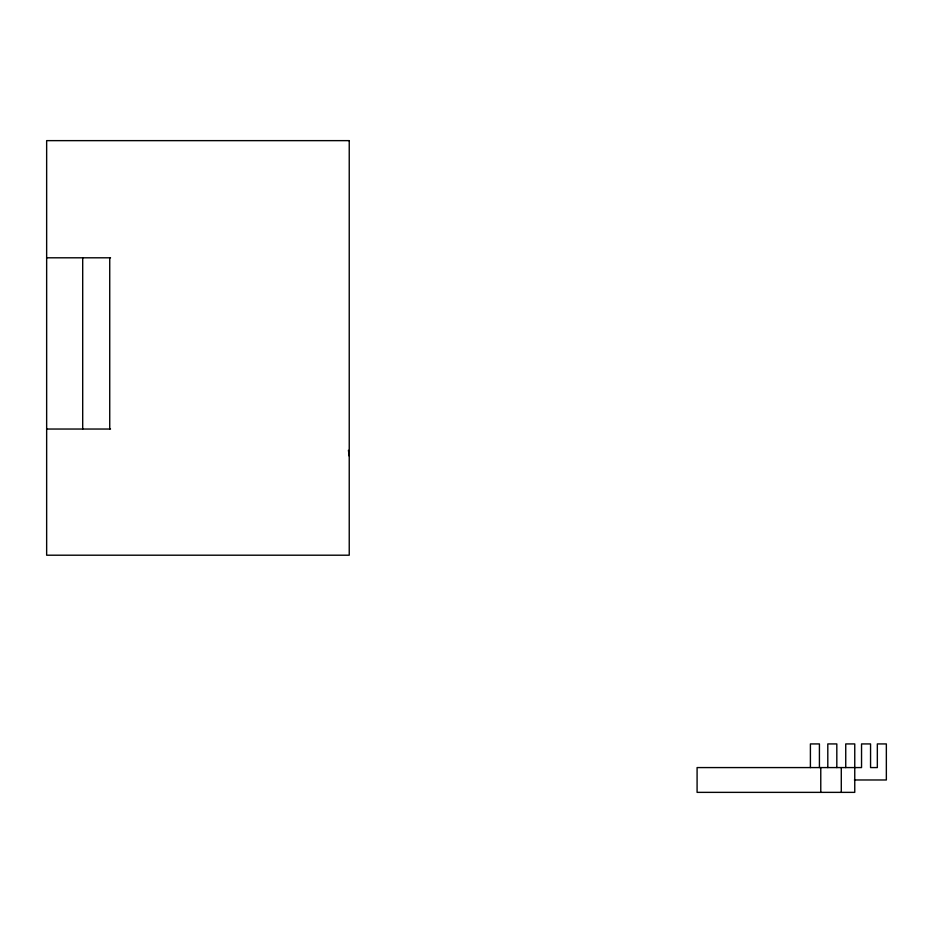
<?xml version="1.0" encoding="UTF-8"?>
<svg xmlns="http://www.w3.org/2000/svg" width="933" height="933" viewBox="0 0 933 933"><rect width="100%" height="100%" fill="white"/><g stroke="black" fill="none" stroke-linecap="round" stroke-linejoin="round"><path stroke-width="1.4" d="M46.65 257.8L110.526 257.8M46.65 429.04L110.526 429.04M854.395 779.976L886.35 779.976L886.35 743.928L877.335 743.928L877.335 767.579L870.559 767.579L870.559 743.928L861.544 743.928L861.544 767.579L697.091 767.579L697.091 792.362L854.756 792.362L854.756 743.928L845.741 743.928L845.741 767.579M348.406 450.301L349.234 456.074M841.286 767.579L841.286 792.362M836.819 767.579L836.819 743.928L827.804 743.928L827.804 767.579M820.772 767.579L820.772 792.362M819.419 767.579L819.419 743.928L810.404 743.928L810.404 767.579M109.732 257.8L109.732 429.04M82.699 257.8L82.699 429.04M349.234 140.638L46.65 140.638L46.65 555.205L349.234 555.205L349.234 140.638"/></g></svg>
